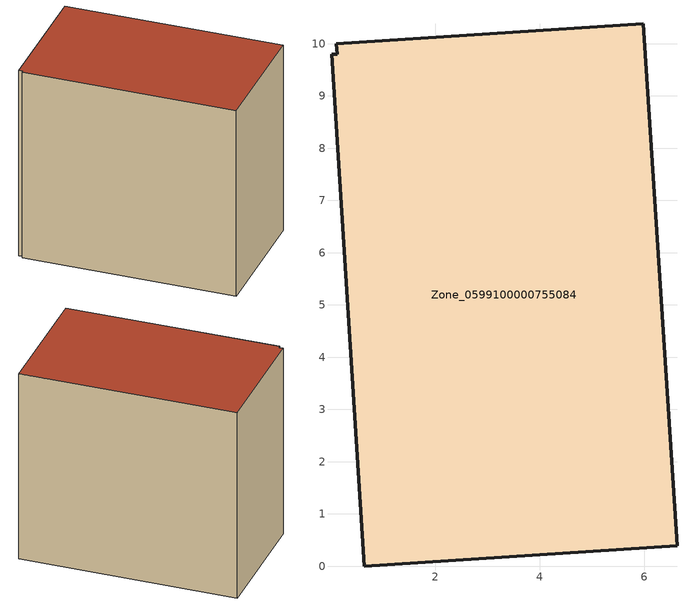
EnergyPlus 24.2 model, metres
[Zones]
Zone_0599100000755084
 floor ground (C_G): 0.64,0 0.01,9.79 0.13,9.8 0.11,10 5.98,10.38 6.62,0.39 z0
 wall outside (C_F): 0.64,0 6.62,0.39 5.98,10.38 0.11,10 0.13,9.8 0.01,9.79 0.64,0 z0:9.21
 roof outside (C_R): 0.01,9.79 0.64,0 6.62,0.39 5.98,10.38 0.11,10 0.13,9.8 z9.21
[BUILDING]
Pand.0599100000755084: North Axis=0; Terrain=City; Loads Convergence Tolerance Value=0.04; Temperature Convergence Tolerance Value=0.4; Solar Distribution=FullExterior; Maximum Number of Warmup Days=25; Minimum Number of Warmup Days=1
[Site:Location]
Rotterdam.The.Hague.AP_ZH_NLD Design_Conditions: Latitude=51.96; Longitude=4.45; Time Zone=1; Elevation=-4.5
[SITE:GROUNDTEMPERATURE:BUILDINGSURFACE]
18, 18, 18, 18, 18, 18, 18, 18, 18, 18, 18, 18
[MATERIAL] Thermal Absorptance=0.9; Solar Absorptance=0.7; Visible Absorptance=0.7
Name | Roughness | Thickness | Conductivity | Density | Specific Heat
G.TI.2006-2014 | MediumSmooth | 0.15 | 0.06 | 540 | 1210
F.TI.2006-2014 | Rough | 0.3 | 0.12 | 1920 | 840
R.TI.2006-2014 | MediumRough | 0.2 | 0.08 | 1500 | 1000
[CONSTRUCTION]
C_G: G.TI.2006-2014
C_F: F.TI.2006-2014
C_R: R.TI.2006-2014
[ZONE]
Zone_0599100000755084: Type=1; Multiplier=1; Ceiling Height=Autocalculate; Volume=Autocalculate; Floor Area=autocalculate; Part of Total Floor Area=Yes
[ZONEINFILTRATION:DESIGNFLOWRATE]
Infil_Zone_0599100000755084: Zone or ZoneList or Space or SpaceList=Zone_0599100000755084; Schedule=AlwaysOn; Design Flow Rate Calculation Method=Flow/Area; Flow Rate per Floor Area=0.0015; Constant Term Coefficient=1; Temperature Term Coefficient=0; Velocity Term Coefficient=0; Velocity Squared Term Coefficient=0
[HVACTEMPLATE:ZONE:IDEALLOADSAIRSYSTEM]
Zone_0599100000755084: Maximum Heating Supply Air Temperature=50; Minimum Cooling Supply Air Temperature=13; Maximum Heating Supply Air Humidity Ratio=0.0156; Minimum Cooling Supply Air Humidity Ratio=0.0077; Heating Limit=NoLimit; Cooling Limit=NoLimit; Dehumidification Control Type=ConstantSensibleHeatRatio; Cooling Sensible Heat Ratio=0.7; Dehumidification Setpoint=60; Humidification Control Type=None; Humidification Setpoint=30; Outdoor Air Method=None; Outdoor Air Flow Rate per Person=0.00944; Outdoor Air Flow Rate per Zone Floor Area=0; Outdoor Air Flow Rate per Zone=0; Demand Controlled Ventilation Type=None; Outdoor Air Economizer Type=NoEconomizer; Heat Recovery Type=None; Sensible Heat Recovery Effectiveness=0.7; Latent Heat Recovery Effectiveness=0.65
[ZONECONTROL:THERMOSTAT]
ThermostatControl_Zone_0599100000755084: Zone or ZoneList=Zone_0599100000755084; Control Type Schedule=DualSetpointControlType; Control 1=Thermostat_Zone_0599100000755084; Temperature Difference Between Cutout And Setpoint=0
[THERMOSTATSETPOINT:DUALSETPOINT]
Thermostat_Zone_0599100000755084: Heating Setpoint Temperature Schedule=HeatingSetpoint_Zone_0599100000755084; Cooling Setpoint Temperature Schedule=CoolingSetpoint_Zone_0599100000755084
[SCHEDULE:COMPACT]
HeatingSetpoint_Zone_0599100000755084: Through: 12/31, For: AllDays, Until: 24:00, 21
CoolingSetpoint_Zone_0599100000755084: Through: 12/31, For: AllDays, Until: 24:00, 24
DualSetpointControlType: Through: 12/31, For: AllDays, Until: 24:00, 4
AlwaysOn: Through: 12/31, For: AllDays, Until: 24:00, 1
